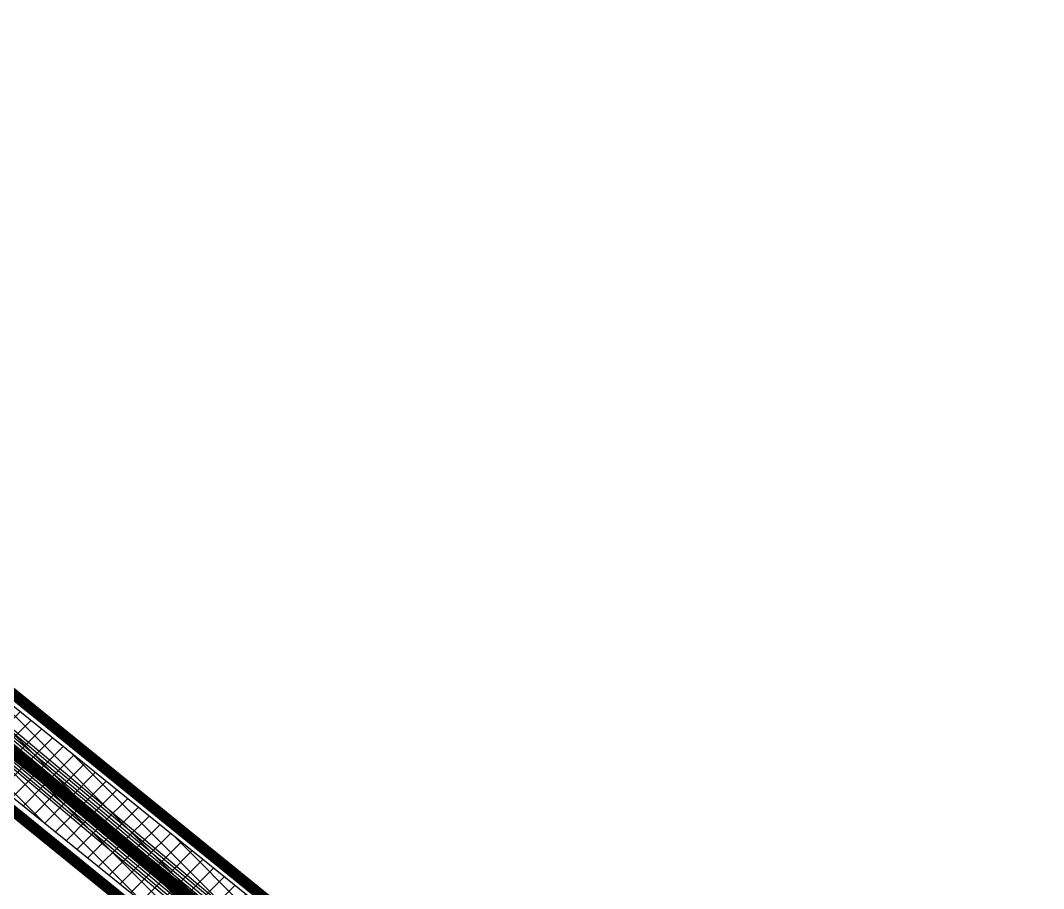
# Model space of a CAD drawing. Header units: metres. Extents: x 529325 to 529713, y 2673799 to 2674119.
# Drawn here: x 529507.53 to 529516.84, y 2674000.34 to 2674008.24 of the extents above; entities that cross this region are included whole.
import ezdxf

# ---------------------------------------------------------------- set-up
doc = ezdxf.new("R2010")
doc.units = ezdxf.units.M
for name, color, linetype in [('300mm Hume Pipe', 74, 'Continuous'), ('Excavation', 7, 'Continuous'), ('LT Cable(AG) INV to LT Panel BL-26', 2, 'Continuous'), ('Trench (AC)-BL25', 14, 'Continuous')]:
    doc.layers.add(name, color=color, linetype=linetype)

msp = doc.modelspace()

# ---------------------------------------------------------------- hatches: boundary and pattern name
at = {"layer": '300mm Hume Pipe'}
h = msp.add_hatch(dxfattribs=at)
h.set_pattern_fill('ANSI37', color=74)
h.set_pattern_definition([(45, (-3318.68399999931, -52.49800000013784), (-0.08838834764831845, 0.08838834764831845), []), (135, (-3318.68399999931, -52.49800000013784), (-0.08838834764831845, -0.08838834764831843), [])])
edge = h.paths.add_edge_path()
edge.add_line((529510.3542895748, 2673996.800708546), (529510.6542895746, 2673996.800708546))
edge.add_line((529510.6542895746, 2673996.800708546), (529510.6542895746, 2673998.991289007))
edge.add_arc((529509.7542895745, 2673998.991289007), 0.9000000001396984, 359.9999999703551, 408.3287436989939)
edge.add_line((529510.3526597074, 2673999.663563642), (529503.6385955848, 2674005.093958006))
edge.add_arc((529504.2369657176, 2674005.76623264), 0.8999999998521733, 179.9999999703551, 228.3287437045298, ccw=False)
edge.add_line((529503.3369657175, 2674005.766232641), (529503.3369657176, 2674008.051402516))
edge.add_line((529503.3369657176, 2674008.051402516), (529503.0369657178, 2674008.051402516))
edge.add_line((529503.0369657178, 2674008.051402516), (529503.0369657177, 2674005.63163146))
edge.add_arc((529503.9369657178, 2674005.631631459), 0.9000000001396984, 179.9999999703551, 228.3287436989939)
edge.add_line((529503.3385955848, 2674004.959356825), (529510.0526597077, 2673999.52896246))
edge.add_arc((529509.4542895748, 2673998.856687825), 0.9000000002774085, 0, 48.32874371870338, ccw=False)
edge.add_line((529510.3542895748, 2673998.856687825), (529510.3542895748, 2673996.800708546))
edge = h.paths.add_edge_path()
edge.add_line((529502.9529028463, 2674008.000175696), (529502.9529028462, 2674005.59391492))
edge.add_arc((529503.8529028463, 2674005.59391492), 0.9000000001396984, 179.9999999703551, 228.3287436989939)
edge.add_line((529503.2545327133, 2674004.921640285), (529509.9685968361, 2673999.49124592))
edge.add_arc((529509.3702267031, 2673998.818971286), 0.9000000002774085, 0, 48.32874371870338, ccw=False)
edge.add_line((529510.2702267033, 2673998.818971286), (529510.2702267033, 2673996.800708546))
edge.add_line((529510.2702267033, 2673996.800708546), (529509.9702267032, 2673996.800708546))
edge.add_line((529509.9702267032, 2673996.800708546), (529509.9702267031, 2673998.709169657))
edge.add_arc((529509.0702267028, 2673998.709169657), 0.9000000002561137, 0, 48.33614239118482)
edge.add_line((529509.6685100191, 2673999.381521554), (529502.9546195302, 2674004.810207744))
edge.add_arc((529503.5529028462, 2674005.482559641), 0.9000000003040967, 180.0000000296449, 228.3361424219648, ccw=False)
edge.add_line((529502.6529028462, 2674005.482559641), (529502.6529028462, 2674008.051402516))
edge.add_line((529502.6529028462, 2674008.051402516), (529502.9529028463, 2674008.051402516))
edge.add_line((529502.9529028463, 2674008.051402516), (529502.9529028463, 2674008.000175696))

# ---------------------------------------------------------------- linework, layer by layer
at = {"layer": '300mm Hume Pipe', "color": 74}
for points in [[(529502.9529028463, 2674008.000175696), (529502.9529028462, 2674005.59391492, 0.2140562423256003), (529503.2545327133, 2674004.921640285), (529509.9685968361, 2673999.49124592, -0.2140562423092027), (529510.2702267033, 2673998.818971286), (529510.2702267033, 2673996.800708546), (529509.9702267032, 2673996.800708546), (529509.9702267031, 2673998.709169657, 0.2140900045463655), (529509.6685100191, 2673999.381521554), (529502.9546195302, 2674004.810207744, -0.2140900045615197), (529502.6529028462, 2674005.482559641), (529502.6529028462, 2674008.051402516), (529502.9529028463, 2674008.051402516), (529502.9529028463, 2674008.000175696)], [(529510.3542895748, 2673996.800708546), (529510.6542895746, 2673996.800708546), (529510.6542895746, 2673998.991289007, 0.2140562423100663), (529510.3526597074, 2673999.663563642), (529503.6385955848, 2674005.093958006, -0.2140562423329815), (529503.3369657175, 2674005.766232641), (529503.3369657176, 2674008.051402516), (529503.0369657178, 2674008.051402516), (529503.0369657177, 2674005.63163146, 0.2140562423301491), (529503.3385955848, 2674004.959356825), (529510.0526597077, 2673999.52896246, -0.2140562423100663), (529510.3542895748, 2673998.856687825)]]:
    msp.add_lwpolyline(points, format="xyb", close=True, dxfattribs=at)
at = {"layer": 'Excavation', "color": 3, "const_width": 0.1}
msp.add_lwpolyline([(529510.3292493132, 2673995.54456635), (529510.3292493132, 2673999.189063211), (529503.062191311, 2674005.278174604), (529503.062191311, 2674008.275069591)], dxfattribs=at)
at = {"layer": 'LT Cable(AG) INV to LT Panel BL-26', "color": 5}
for points in [[(529510.8261633115, 2673994.713693439, -0.3249291550753662), (529510.2042493132, 2673995.569653821), (529510.2042493132, 2673998.710660488, 0.2218784995244559), (529509.8822748105, 2673999.400505778), (529503.2591658138, 2674004.950048446, -0.2218784995264163), (529502.937191311, 2674005.639893736), (529502.937191311, 2674008.195415681, 0.03879708027535965), (529502.9263863263, 2674008.334456052), (529502.8470893536, 2674008.841578354, -0.03879708027838701), (529502.8362843689, 2674008.980618725), (529502.8362843689, 2674110.66216928, -0.414213562373095), (529503.7362843689, 2674111.56216928), (529548.9009842187, 2674111.56216928, 0.414213562373095), (529549.8009842187, 2674112.46216928), (529549.8009842187, 2674112.689769275)], [(529510.8261633115, 2673994.747223071, -0.3168358158659336), (529510.2292493132, 2673995.594653821), (529510.2292493132, 2673998.722328847, 0.2218784995343309), (529509.9072748104, 2673999.412174137), (529503.2841658139, 2674004.961716805, -0.2218784995345846), (529502.9621913111, 2674005.651562095), (529502.9621913111, 2674008.197358459, 0.03879708027535965), (529502.9513863263, 2674008.33639883), (529502.8720893536, 2674008.843521132, -0.03879708027838701), (529502.8612843689, 2674008.982561503), (529502.8612843689, 2674110.637169281, -0.414213562373095), (529503.7612843689, 2674111.53716928), (529646.0769842187, 2674111.53716928, 0.414213562373095), (529646.9769842187, 2674112.43716928), (529646.9769842187, 2674112.689769275)], [(529510.8261633114, 2673994.781584864, -0.3086947197122223), (529510.2542493133, 2673995.619653821), (529510.2542493133, 2673998.733997206, 0.2218784995244559), (529509.9322748105, 2673999.423842496), (529503.3091658138, 2674004.973385164, -0.2218784995264163), (529502.9871913111, 2674005.663230454), (529502.9871913111, 2674008.199301237, 0.03879708027535965), (529502.9763863264, 2674008.338341608), (529502.8970893536, 2674008.84546391, -0.03879708027838701), (529502.8862843689, 2674008.984504281), (529502.8862843689, 2674080.612169281, -0.414213562373095), (529503.786284369, 2674081.512169281), (529548.9009842187, 2674081.512169281, 0.414213562373095), (529549.8009842187, 2674082.41216928), (529549.8009842187, 2674082.689769275)], [(529510.8261633114, 2673994.81680705, -0.3004957761813811), (529510.2792493132, 2673995.64465382), (529510.2792493132, 2673998.745665565, 0.2218784995244559), (529509.9572748104, 2673999.435510855), (529503.3341658138, 2674004.985053523, -0.2218784995264163), (529503.012191311, 2674005.674898813), (529503.012191311, 2674008.201244016, 0.03879708027535965), (529503.0013863263, 2674008.340284387), (529502.9220893536, 2674008.847406689, -0.03879708027838701), (529502.9112843688, 2674008.98644706), (529502.9112843688, 2674080.58716928, -0.414213562373095), (529503.8112843689, 2674081.48716928), (529646.0769842187, 2674081.48716928, 0.414213562373095), (529646.9769842187, 2674082.38716928), (529646.9769842187, 2674082.689769275)], [(529512.8952512621, 2673994.76965382), (529511.2042493132, 2673994.76965382, -0.4142135623503636), (529510.3042493132, 2673995.66965382), (529510.3042493132, 2673998.757333925, 0.2218784995244559), (529509.9822748104, 2673999.447179215), (529503.3591658138, 2674004.996721882, -0.2218784995264163), (529503.037191311, 2674005.686567172), (529503.037191311, 2674008.203186794, 0.03879708024778317), (529503.0263863263, 2674008.342227165), (529502.9470893536, 2674008.849349467, -0.03879708024750358), (529502.9362843689, 2674008.988389838), (529502.9362843689, 2674058.06216928, -0.414213562373095), (529503.8362843689, 2674058.96216928), (529548.9009842187, 2674058.96216928, 0.414213562373095), (529549.8009842187, 2674059.86216928), (529549.8009842187, 2674060.189769275)], [(529512.8952512621, 2673994.79465382), (529511.2292493132, 2673994.79465382, -0.4142135623503636), (529510.3292493132, 2673995.69465382), (529510.3292493132, 2673998.769002283, 0.2218784995244559), (529510.0072748105, 2673999.458847573), (529503.3841658138, 2674005.008390241, -0.2218784995264163), (529503.062191311, 2674005.698235531), (529503.062191311, 2674008.205129572, 0.03879708027535965), (529503.0513863263, 2674008.344169943), (529502.9720893536, 2674008.851292245, -0.03879708027838701), (529502.9612843689, 2674008.990332616), (529502.9612843689, 2674058.03716928, -0.414213562373095), (529503.8612843689, 2674058.93716928), (529646.0769842187, 2674058.93716928, 0.414213562373095), (529646.9769842187, 2674059.83716928), (529646.9769842187, 2674060.189769275)], [(529512.8952512621, 2673994.81965382), (529511.2542493133, 2673994.81965382, -0.4142135623503636), (529510.3542493132, 2673995.71965382), (529510.3542493132, 2673998.780670642, 0.2218784995244559), (529510.0322748105, 2673999.470515932), (529503.4091658138, 2674005.0200586, -0.2218784995264163), (529503.0871913111, 2674005.70990389), (529503.0871913111, 2674008.207072351, 0.03879708030293618), (529503.0763863263, 2674008.346112722), (529502.9970893536, 2674008.853235023, -0.03879708030927042), (529502.9862843689, 2674008.992275394), (529502.9862843689, 2674035.512169281, -0.414213562373095), (529503.8862843689, 2674036.41216928), (529516.5089842187, 2674036.41216928, 0.414213562373095), (529517.4089842187, 2674037.31216928), (529517.4089842187, 2674037.689769275)], [(529512.8952512621, 2673994.84465382), (529511.2792493133, 2673994.84465382, -0.4142135623503636), (529510.3792493133, 2673995.74465382), (529510.3792493133, 2673998.792339002, 0.2218784995244559), (529510.0572748105, 2673999.482184292), (529503.4341658138, 2674005.03172696, -0.2218784995264163), (529503.1121913111, 2674005.72157225), (529503.1121913111, 2674008.209015129, 0.03879708027535965), (529503.1013863264, 2674008.3480555), (529503.0220893536, 2674008.855177802, -0.03879708027838701), (529503.0112843689, 2674008.994218173), (529503.0112843689, 2674035.487169281, -0.414213562373095), (529503.911284369, 2674036.387169281), (529581.2929842187, 2674036.387169281, 0.414213562373095), (529582.1929842187, 2674037.28716928), (529582.1929842187, 2674037.689769275)], [(529514.8362512622, 2673994.86965382), (529511.3042493132, 2673994.86965382, -0.4142135623503636), (529510.4042493132, 2673995.76965382), (529510.4042493132, 2673998.804007361, 0.2218784995244559), (529510.0822748104, 2673999.493852651), (529503.4591658138, 2674005.043395319, -0.2218784995264163), (529503.137191311, 2674005.733240609), (529503.137191311, 2674008.210957907, 0.03879708027535965), (529503.1263863263, 2674008.349998278), (529503.0470893536, 2674008.85712058, -0.03879708027838701), (529503.0362843688, 2674008.996160951), (529503.0362843688, 2674035.46216928, -0.414213562373095), (529503.9362843689, 2674036.36216928), (529646.0769842187, 2674036.36216928, 0.414213562373095), (529646.9769842187, 2674037.26216928), (529646.9769842187, 2674037.689769275)], [(529514.8362512622, 2673994.89465382), (529511.3292493132, 2673994.89465382, -0.4142135623503636), (529510.4292493132, 2673995.79465382), (529510.4292493132, 2673998.81567572, 0.2218784995145807), (529510.1072748104, 2673999.50552101), (529503.4841658138, 2674005.055063678, -0.2218784995160833), (529503.162191311, 2674005.744908968), (529503.162191311, 2674008.212900686, 0.03879708027535965), (529503.1513863263, 2674008.351941057), (529503.0720893536, 2674008.859063359, -0.03879708027838701), (529503.0612843689, 2674008.998103729), (529503.0612843689, 2674012.93716928, -0.414213562373095), (529503.9612843689, 2674013.83716928), (529552.370284369, 2674013.83716928, -0.414213562373095), (529553.270284369, 2674012.93716928), (529553.270284369, 2674007.23716928, 0.414213562373095), (529554.170284369, 2674006.33716928), (529646.0769842187, 2674006.33716928, 0.414213562373095), (529646.9769842187, 2674007.23716928), (529646.9769842187, 2674007.689769275)], [(529514.8362512622, 2673994.91965382), (529511.3542493132, 2673994.91965382, -0.4142135623503636), (529510.4542493132, 2673995.81965382), (529510.4542493132, 2673998.827344079, 0.2218784995244559), (529510.1322748105, 2673999.517189369), (529503.5091658138, 2674005.066732037, -0.2218784995264163), (529503.187191311, 2674005.756577327), (529503.187191311, 2674008.214843464, 0.03879708027535965), (529503.1763863263, 2674008.353883835), (529503.0970893536, 2674008.861006137, -0.03879708027838701), (529503.0862843689, 2674009.000046507), (529503.0862843689, 2674012.91216928, -0.414213562373095), (529503.9862843689, 2674013.81216928), (529552.345284369, 2674013.81216928, -0.414213562373095), (529553.245284369, 2674012.91216928), (529553.245284369, 2673984.71216928, 0.414213562373095), (529554.145284369, 2673983.81216928), (529581.2929842187, 2673983.81216928, 0.414213562373095), (529582.1929842187, 2673984.71216928), (529582.1929842187, 2673985.189769275)], [(529514.8362512622, 2673994.94465382), (529511.3792493133, 2673994.94465382, -0.4142135623503636), (529510.4792493132, 2673995.84465382), (529510.4792493132, 2673998.839012438, 0.2218784995244559), (529510.1572748105, 2673999.528857728), (529503.5341658138, 2674005.078400396, -0.2218784995264163), (529503.2121913111, 2674005.768245686), (529503.2121913111, 2674008.216786242, 0.03879708027535965), (529503.2013863263, 2674008.355826613), (529503.1220893536, 2674008.862948915, -0.03879708027838701), (529503.1112843689, 2674009.001989286), (529503.1112843689, 2674012.887169281, -0.414213562373095), (529504.0112843689, 2674013.78716928), (529552.3202843689, 2674013.78716928, -0.414213562373095), (529553.220284369, 2674012.887169281), (529553.220284369, 2673984.68716928, 0.414213562373095), (529554.120284369, 2673983.78716928), (529646.0769842187, 2673983.78716928, 0.414213562373095), (529646.9769842187, 2673984.68716928), (529646.9769842187, 2673985.189769275)]]:
    msp.add_lwpolyline(points, format="xyb", dxfattribs=at)
at = {"layer": 'Trench (AC)-BL25', "const_width": 0.1}
msp.add_lwpolyline([(529509.7271516715, 2673999.208306071), (529502.7073954396, 2674004.909162787, -0.2124726228145605), (529502.5586116271, 2674005.243481211), (529502.5586116271, 2674008.151402516), (529503.4586116271, 2674008.151402516), (529503.4586116272, 2674005.577653186, 0.2124726227902704), (529503.60739544, 2674005.243334763), (529510.6271516714, 2673999.542478046, -0.212472622813343), (529510.7759354842, 2673999.208159622), (529510.7759354841, 2673996.700708546), (529509.8759354841, 2673996.700708546), (529509.8759354841, 2673998.873987647, 0.2124726228154971)], format="xyb", close=True, dxfattribs=at)

doc.saveas('drawing.dxf')
